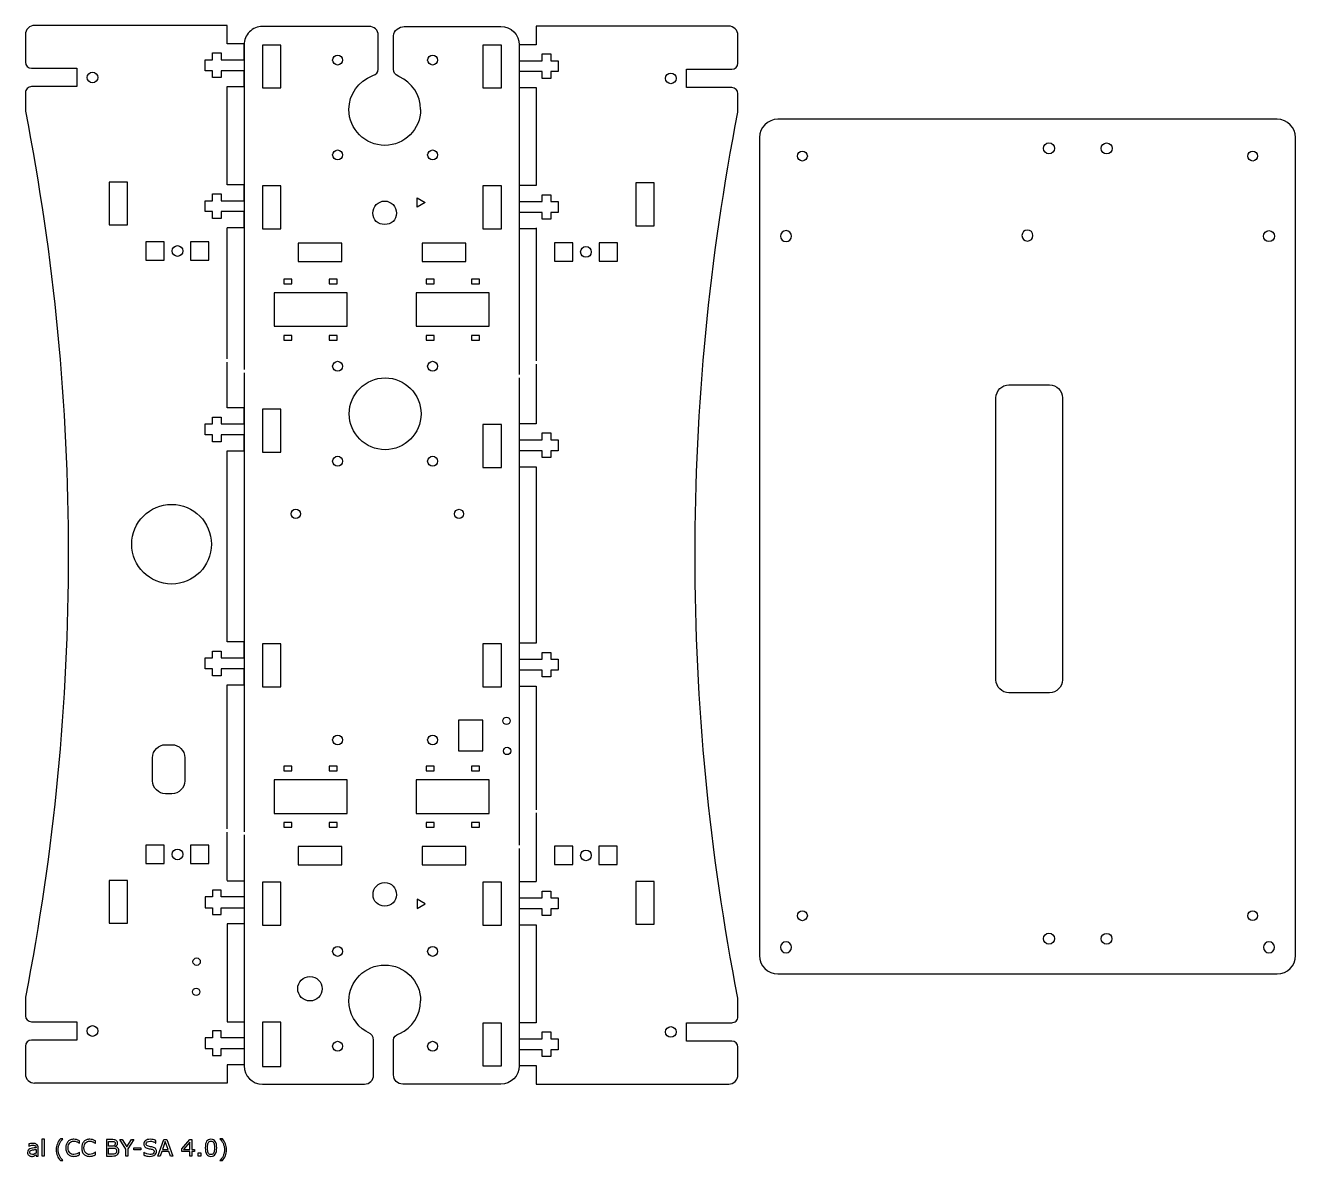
# Model space of a CAD drawing. Extents: x -208 to 424, y -67 to 313.
# Drawn here: x 9.7 to 424.3, y -58.1 to 312.5 of the extents above; entities that cross this region are included whole.
import ezdxf

# ---------------------------------------------------------------- set-up
doc = ezdxf.new("R2010")
doc.units = 0
doc.header["$MEASUREMENT"] = 0
doc.layers.add('LAYER_1_0_0', color=160, linetype='Continuous')
doc.layers.add('LAYER_1_0_0_0', color=160, linetype='Continuous')

# ---------------------------------------------------------------- blocks, each defined once
blk = doc.blocks.new('AI9-BLK1')
at = {"color": 7}
for points in [[(80.19, -10.87), (79.51, -10.87), (79.51, -5.24), (80.19, -5.24), (80.19, -10.87)], [(109.41, -5.48), (107.51, -8.51), (107.51, -10.87), (106.8, -10.87), (106.8, -8.58), (104.89, -5.48), (105.68, -5.48), (107.16, -7.89), (108.64, -5.48), (109.41, -5.48)], [(111.73, -8.84), (109.47, -8.84), (109.47, -8.19), (111.73, -8.19), (111.73, -8.84)], [(122.16, -10.87), (121.4, -10.87), (120.88, -9.37), (118.55, -9.37), (118.03, -10.87), (117.3, -10.87), (119.26, -5.48), (120.21, -5.48), (122.16, -10.87)], [(120.65, -8.75), (119.71, -6.11), (118.77, -8.75), (120.65, -8.75)], [(129.22, -9.35), (128.42, -9.35), (128.42, -10.87), (127.73, -10.87), (127.73, -9.35), (125.15, -9.35), (125.15, -8.52), (127.75, -5.48), (128.42, -5.48), (128.42, -8.76), (129.22, -8.76), (129.22, -9.35)], [(127.73, -8.76), (127.73, -6.36), (125.66, -8.76), (127.73, -8.76)], [(131.35, -10.87), (130.49, -10.87), (130.49, -9.83), (131.35, -9.83), (131.35, -10.87)]]:
    blk.add_lwpolyline(points, dxfattribs=at)
for points, knots in [([(78.2, -10.87), (78.2, -10.87), (77.52, -10.87), (77.52, -10.87), (77.52, -10.87), (77.52, -10.44), (77.52, -10.44), (77.46, -10.48), (77.38, -10.54), (77.27, -10.61), (77.17, -10.68), (77.07, -10.74), (76.98, -10.78), (76.86, -10.84), (76.73, -10.89), (76.59, -10.92), (76.44, -10.96), (76.27, -10.98), (76.07, -10.98), (75.71, -10.98), (75.4, -10.86), (75.15, -10.62), (74.9, -10.38), (74.77, -10.07), (74.77, -9.7), (74.77, -9.39), (74.84, -9.14), (74.97, -8.96), (75.1, -8.77), (75.29, -8.62), (75.53, -8.51), (75.77, -8.4), (76.07, -8.33), (76.41, -8.29), (76.75, -8.25), (77.12, -8.22), (77.52, -8.2), (77.52, -8.2), (77.52, -8.1), (77.52, -8.1), (77.52, -7.94), (77.49, -7.81), (77.44, -7.71), (77.38, -7.61), (77.3, -7.53), (77.2, -7.47), (77.11, -7.42), (76.99, -7.38), (76.86, -7.36), (76.72, -7.34), (76.58, -7.33), (76.44, -7.33), (76.26, -7.33), (76.06, -7.35), (75.84, -7.4), (75.62, -7.45), (75.39, -7.52), (75.16, -7.61), (75.16, -7.61), (75.13, -7.61), (75.13, -7.61), (75.13, -7.61), (75.13, -6.92), (75.13, -6.92), (75.26, -6.88), (75.45, -6.84), (75.7, -6.8), (75.95, -6.76), (76.2, -6.74), (76.44, -6.74), (76.73, -6.74), (76.97, -6.76), (77.19, -6.81), (77.4, -6.85), (77.58, -6.93), (77.73, -7.05), (77.89, -7.16), (78, -7.3), (78.08, -7.48), (78.16, -7.65), (78.2, -7.87), (78.2, -8.13), (78.2, -8.13), (78.2, -10.87), (78.2, -10.87)], [0, 0, 0, 0, 1, 1, 1, 2, 2, 2, 3, 3, 3, 4, 4, 4, 5, 5, 5, 6, 6, 6, 7, 7, 7, 8, 8, 8, 9, 9, 9, 10, 10, 10, 11, 11, 11, 12, 12, 12, 13, 13, 13, 14, 14, 14, 15, 15, 15, 16, 16, 16, 17, 17, 17, 18, 18, 18, 19, 19, 19, 20, 20, 20, 21, 21, 21, 22, 22, 22, 23, 23, 23, 24, 24, 24, 25, 25, 25, 26, 26, 26, 27, 27, 27, 28, 28, 28, 28]), ([(86.31, -12.36), (86.31, -12.36), (85.48, -12.36), (85.48, -12.36), (85.05, -11.87), (84.72, -11.33), (84.48, -10.76), (84.24, -10.18), (84.12, -9.52), (84.12, -8.8), (84.12, -8.07), (84.24, -7.42), (84.48, -6.84), (84.72, -6.26), (85.05, -5.73), (85.48, -5.24), (85.48, -5.24), (86.31, -5.24), (86.31, -5.24), (86.31, -5.24), (86.31, -5.27), (86.31, -5.27), (86.11, -5.45), (85.92, -5.65), (85.75, -5.88), (85.57, -6.11), (85.4, -6.38), (85.25, -6.69), (85.11, -6.98), (84.99, -7.31), (84.9, -7.67), (84.81, -8.03), (84.76, -8.4), (84.76, -8.8), (84.76, -9.21), (84.81, -9.59), (84.9, -9.93), (84.98, -10.27), (85.1, -10.6), (85.25, -10.91), (85.4, -11.2), (85.56, -11.47), (85.75, -11.71), (85.93, -11.95), (86.12, -12.16), (86.31, -12.32), (86.31, -12.32), (86.31, -12.36), (86.31, -12.36)], [0, 0, 0, 0, 1, 1, 1, 2, 2, 2, 3, 3, 3, 4, 4, 4, 5, 5, 5, 6, 6, 6, 7, 7, 7, 8, 8, 8, 9, 9, 9, 10, 10, 10, 11, 11, 11, 12, 12, 12, 13, 13, 13, 14, 14, 14, 15, 15, 15, 16, 16, 16, 16]), ([(91.72, -10.48), (91.59, -10.54), (91.47, -10.59), (91.36, -10.65), (91.25, -10.7), (91.11, -10.75), (90.94, -10.8), (90.79, -10.85), (90.63, -10.89), (90.46, -10.92), (90.29, -10.95), (90.1, -10.97), (89.89, -10.97), (89.5, -10.97), (89.15, -10.91), (88.83, -10.8), (88.51, -10.7), (88.23, -10.52), (87.99, -10.29), (87.76, -10.06), (87.58, -9.77), (87.45, -9.42), (87.32, -9.06), (87.26, -8.65), (87.26, -8.19), (87.26, -7.74), (87.32, -7.35), (87.44, -7), (87.57, -6.65), (87.75, -6.35), (87.99, -6.11), (88.22, -5.88), (88.49, -5.7), (88.82, -5.58), (89.14, -5.45), (89.5, -5.39), (89.9, -5.39), (90.18, -5.39), (90.47, -5.43), (90.76, -5.5), (91.05, -5.57), (91.37, -5.69), (91.72, -5.86), (91.72, -5.86), (91.72, -6.71), (91.72, -6.71), (91.72, -6.71), (91.67, -6.71), (91.67, -6.71), (91.37, -6.47), (91.08, -6.29), (90.79, -6.18), (90.49, -6.06), (90.18, -6.01), (89.85, -6.01), (89.58, -6.01), (89.33, -6.05), (89.12, -6.14), (88.9, -6.23), (88.7, -6.36), (88.53, -6.55), (88.37, -6.73), (88.24, -6.96), (88.14, -7.23), (88.05, -7.51), (88.01, -7.83), (88.01, -8.19), (88.01, -8.57), (88.06, -8.89), (88.16, -9.16), (88.26, -9.44), (88.39, -9.66), (88.55, -9.83), (88.72, -10.01), (88.92, -10.14), (89.15, -10.22), (89.37, -10.31), (89.61, -10.35), (89.86, -10.35), (90.2, -10.35), (90.52, -10.29), (90.83, -10.18), (91.13, -10.06), (91.41, -9.88), (91.67, -9.65), (91.67, -9.65), (91.72, -9.65), (91.72, -9.65), (91.72, -9.65), (91.72, -10.48), (91.72, -10.48)], [0, 0, 0, 0, 1, 1, 1, 2, 2, 2, 3, 3, 3, 4, 4, 4, 5, 5, 5, 6, 6, 6, 7, 7, 7, 8, 8, 8, 9, 9, 9, 10, 10, 10, 11, 11, 11, 12, 12, 12, 13, 13, 13, 14, 14, 14, 15, 15, 15, 16, 16, 16, 17, 17, 17, 18, 18, 18, 19, 19, 19, 20, 20, 20, 21, 21, 21, 22, 22, 22, 23, 23, 23, 24, 24, 24, 25, 25, 25, 26, 26, 26, 27, 27, 27, 28, 28, 28, 29, 29, 29, 30, 30, 30, 30]), ([(96.89, -10.48), (96.76, -10.54), (96.64, -10.59), (96.53, -10.65), (96.43, -10.7), (96.29, -10.75), (96.11, -10.8), (95.97, -10.85), (95.81, -10.89), (95.63, -10.92), (95.46, -10.95), (95.27, -10.97), (95.06, -10.97), (94.67, -10.97), (94.32, -10.91), (94, -10.8), (93.68, -10.7), (93.4, -10.52), (93.17, -10.29), (92.93, -10.06), (92.75, -9.77), (92.62, -9.42), (92.49, -9.06), (92.43, -8.65), (92.43, -8.19), (92.43, -7.74), (92.49, -7.35), (92.62, -7), (92.74, -6.65), (92.92, -6.35), (93.16, -6.11), (93.39, -5.88), (93.66, -5.7), (93.99, -5.58), (94.31, -5.45), (94.67, -5.39), (95.07, -5.39), (95.36, -5.39), (95.65, -5.43), (95.93, -5.5), (96.22, -5.57), (96.54, -5.69), (96.89, -5.86), (96.89, -5.86), (96.89, -6.71), (96.89, -6.71), (96.89, -6.71), (96.84, -6.71), (96.84, -6.71), (96.54, -6.47), (96.25, -6.29), (95.96, -6.18), (95.67, -6.06), (95.36, -6.01), (95.02, -6.01), (94.75, -6.01), (94.51, -6.05), (94.29, -6.14), (94.07, -6.23), (93.88, -6.36), (93.71, -6.55), (93.54, -6.73), (93.41, -6.96), (93.32, -7.23), (93.23, -7.51), (93.18, -7.83), (93.18, -8.19), (93.18, -8.57), (93.23, -8.89), (93.33, -9.16), (93.43, -9.44), (93.57, -9.66), (93.73, -9.83), (93.9, -10.01), (94.09, -10.14), (94.32, -10.22), (94.54, -10.31), (94.78, -10.35), (95.03, -10.35), (95.38, -10.35), (95.7, -10.29), (96, -10.18), (96.3, -10.06), (96.58, -9.88), (96.84, -9.65), (96.84, -9.65), (96.89, -9.65), (96.89, -9.65), (96.89, -9.65), (96.89, -10.48), (96.89, -10.48)], [0, 0, 0, 0, 1, 1, 1, 2, 2, 2, 3, 3, 3, 4, 4, 4, 5, 5, 5, 6, 6, 6, 7, 7, 7, 8, 8, 8, 9, 9, 9, 10, 10, 10, 11, 11, 11, 12, 12, 12, 13, 13, 13, 14, 14, 14, 15, 15, 15, 16, 16, 16, 17, 17, 17, 18, 18, 18, 19, 19, 19, 20, 20, 20, 21, 21, 21, 22, 22, 22, 23, 23, 23, 24, 24, 24, 25, 25, 25, 26, 26, 26, 27, 27, 27, 28, 28, 28, 29, 29, 29, 30, 30, 30, 30]), ([(104.58, -9.21), (104.58, -9.48), (104.53, -9.72), (104.43, -9.92), (104.33, -10.13), (104.19, -10.3), (104.02, -10.43), (103.82, -10.59), (103.6, -10.7), (103.35, -10.77), (103.11, -10.84), (102.8, -10.87), (102.43, -10.87), (102.43, -10.87), (100.51, -10.87), (100.51, -10.87), (100.51, -10.87), (100.51, -5.48), (100.51, -5.48), (100.51, -5.48), (102.11, -5.48), (102.11, -5.48), (102.5, -5.48), (102.8, -5.49), (102.99, -5.52), (103.19, -5.55), (103.38, -5.61), (103.56, -5.7), (103.75, -5.81), (103.9, -5.94), (103.99, -6.1), (104.08, -6.27), (104.12, -6.46), (104.12, -6.69), (104.12, -6.95), (104.06, -7.16), (103.92, -7.34), (103.79, -7.52), (103.62, -7.67), (103.4, -7.78), (103.4, -7.78), (103.4, -7.81), (103.4, -7.81), (103.77, -7.88), (104.06, -8.04), (104.27, -8.29), (104.48, -8.53), (104.58, -8.84), (104.58, -9.21)], [0, 0, 0, 0, 1, 1, 1, 2, 2, 2, 3, 3, 3, 4, 4, 4, 5, 5, 5, 6, 6, 6, 7, 7, 7, 8, 8, 8, 9, 9, 9, 10, 10, 10, 11, 11, 11, 12, 12, 12, 13, 13, 13, 14, 14, 14, 15, 15, 15, 16, 16, 16, 16]), ([(103.37, -6.79), (103.37, -6.66), (103.35, -6.55), (103.31, -6.46), (103.26, -6.37), (103.19, -6.3), (103.1, -6.24), (102.98, -6.18), (102.85, -6.14), (102.68, -6.12), (102.52, -6.1), (102.32, -6.1), (102.08, -6.1), (102.08, -6.1), (101.23, -6.1), (101.23, -6.1), (101.23, -6.1), (101.23, -7.65), (101.23, -7.65), (101.23, -7.65), (102.16, -7.65), (102.16, -7.65), (102.38, -7.65), (102.56, -7.64), (102.69, -7.62), (102.82, -7.59), (102.95, -7.55), (103.06, -7.47), (103.17, -7.4), (103.25, -7.31), (103.3, -7.19), (103.35, -7.08), (103.37, -6.94), (103.37, -6.79)], [0, 0, 0, 0, 1, 1, 1, 2, 2, 2, 3, 3, 3, 4, 4, 4, 5, 5, 5, 6, 6, 6, 7, 7, 7, 8, 8, 8, 9, 9, 9, 10, 10, 10, 11, 11, 11, 11]), ([(103.83, -9.24), (103.83, -9.02), (103.8, -8.85), (103.74, -8.73), (103.67, -8.6), (103.55, -8.49), (103.38, -8.4), (103.27, -8.34), (103.12, -8.3), (102.96, -8.28), (102.79, -8.27), (102.59, -8.26), (102.36, -8.26), (102.36, -8.26), (101.23, -8.26), (101.23, -8.26), (101.23, -8.26), (101.23, -10.25), (101.23, -10.25), (101.23, -10.25), (102.18, -10.25), (102.18, -10.25), (102.49, -10.25), (102.75, -10.24), (102.95, -10.2), (103.15, -10.17), (103.32, -10.11), (103.44, -10.03), (103.58, -9.93), (103.68, -9.83), (103.74, -9.71), (103.8, -9.59), (103.83, -9.43), (103.83, -9.24)], [0, 0, 0, 0, 1, 1, 1, 2, 2, 2, 3, 3, 3, 4, 4, 4, 5, 5, 5, 6, 6, 6, 7, 7, 7, 8, 8, 8, 9, 9, 9, 10, 10, 10, 11, 11, 11, 11]), ([(116.84, -9.34), (116.84, -9.54), (116.79, -9.75), (116.69, -9.96), (116.6, -10.16), (116.46, -10.34), (116.28, -10.48), (116.09, -10.63), (115.87, -10.75), (115.61, -10.84), (115.35, -10.93), (115.04, -10.97), (114.68, -10.97), (114.3, -10.97), (113.95, -10.93), (113.64, -10.86), (113.33, -10.79), (113.01, -10.68), (112.69, -10.54), (112.69, -10.54), (112.69, -9.65), (112.69, -9.65), (112.69, -9.65), (112.74, -9.65), (112.74, -9.65), (113.02, -9.87), (113.33, -10.05), (113.69, -10.17), (114.04, -10.29), (114.38, -10.35), (114.69, -10.35), (115.13, -10.35), (115.47, -10.27), (115.72, -10.1), (115.97, -9.94), (116.09, -9.71), (116.09, -9.44), (116.09, -9.2), (116.03, -9.02), (115.92, -8.91), (115.8, -8.8), (115.62, -8.71), (115.38, -8.64), (115.2, -8.6), (115.01, -8.56), (114.8, -8.53), (114.59, -8.49), (114.36, -8.45), (114.13, -8.41), (113.65, -8.3), (113.3, -8.13), (113.07, -7.89), (112.84, -7.64), (112.73, -7.32), (112.73, -6.93), (112.73, -6.48), (112.92, -6.11), (113.3, -5.82), (113.68, -5.53), (114.16, -5.39), (114.74, -5.39), (115.12, -5.39), (115.47, -5.43), (115.78, -5.5), (116.1, -5.57), (116.38, -5.66), (116.62, -5.77), (116.62, -5.77), (116.62, -6.61), (116.62, -6.61), (116.62, -6.61), (116.57, -6.61), (116.57, -6.61), (116.37, -6.44), (116.1, -6.3), (115.76, -6.18), (115.43, -6.07), (115.09, -6.01), (114.74, -6.01), (114.36, -6.01), (114.06, -6.09), (113.82, -6.25), (113.59, -6.41), (113.48, -6.61), (113.48, -6.86), (113.48, -7.09), (113.53, -7.26), (113.65, -7.39), (113.77, -7.52), (113.97, -7.62), (114.26, -7.68), (114.41, -7.72), (114.63, -7.76), (114.92, -7.81), (115.2, -7.85), (115.44, -7.9), (115.64, -7.95), (116.04, -8.06), (116.33, -8.22), (116.54, -8.43), (116.74, -8.65), (116.84, -8.95), (116.84, -9.34)], [0, 0, 0, 0, 1, 1, 1, 2, 2, 2, 3, 3, 3, 4, 4, 4, 5, 5, 5, 6, 6, 6, 7, 7, 7, 8, 8, 8, 9, 9, 9, 10, 10, 10, 11, 11, 11, 12, 12, 12, 13, 13, 13, 14, 14, 14, 15, 15, 15, 16, 16, 16, 17, 17, 17, 18, 18, 18, 19, 19, 19, 20, 20, 20, 21, 21, 21, 22, 22, 22, 23, 23, 23, 24, 24, 24, 25, 25, 25, 26, 26, 26, 27, 27, 27, 28, 28, 28, 29, 29, 29, 30, 30, 30, 31, 31, 31, 32, 32, 32, 33, 33, 33, 34, 34, 34, 34]), ([(136.5, -8.17), (136.5, -9.14), (136.35, -9.85), (136.04, -10.3), (135.74, -10.75), (135.27, -10.98), (134.63, -10.98), (133.99, -10.98), (133.52, -10.75), (133.22, -10.29), (132.92, -9.83), (132.77, -9.13), (132.77, -8.18), (132.77, -7.22), (132.92, -6.51), (133.22, -6.05), (133.52, -5.6), (134, -5.37), (134.63, -5.37), (135.28, -5.37), (135.75, -5.6), (136.05, -6.07), (136.35, -6.53), (136.5, -7.23), (136.5, -8.17)], [0, 0, 0, 0, 1, 1, 1, 2, 2, 2, 3, 3, 3, 4, 4, 4, 5, 5, 5, 6, 6, 6, 7, 7, 7, 8, 8, 8, 8]), ([(135.54, -9.82), (135.63, -9.62), (135.68, -9.39), (135.71, -9.13), (135.74, -8.86), (135.76, -8.54), (135.76, -8.17), (135.76, -7.8), (135.74, -7.48), (135.71, -7.21), (135.68, -6.94), (135.63, -6.71), (135.54, -6.53), (135.45, -6.34), (135.34, -6.2), (135.19, -6.11), (135.05, -6.01), (134.86, -5.96), (134.63, -5.96), (134.41, -5.96), (134.22, -6.01), (134.07, -6.11), (133.93, -6.2), (133.81, -6.34), (133.72, -6.53), (133.64, -6.71), (133.58, -6.94), (133.55, -7.23), (133.52, -7.52), (133.51, -7.84), (133.51, -8.18), (133.51, -8.56), (133.52, -8.87), (133.55, -9.12), (133.58, -9.38), (133.63, -9.6), (133.72, -9.81), (133.8, -9.99), (133.91, -10.14), (134.06, -10.24), (134.2, -10.34), (134.39, -10.38), (134.63, -10.38), (134.86, -10.38), (135.05, -10.34), (135.2, -10.24), (135.35, -10.15), (135.46, -10.01), (135.54, -9.82)], [0, 0, 0, 0, 1, 1, 1, 2, 2, 2, 3, 3, 3, 4, 4, 4, 5, 5, 5, 6, 6, 6, 7, 7, 7, 8, 8, 8, 9, 9, 9, 10, 10, 10, 11, 11, 11, 12, 12, 12, 13, 13, 13, 14, 14, 14, 15, 15, 15, 16, 16, 16, 16]), ([(139.7, -8.8), (139.7, -9.52), (139.58, -10.18), (139.34, -10.76), (139.1, -11.33), (138.77, -11.87), (138.34, -12.36), (138.34, -12.36), (137.51, -12.36), (137.51, -12.36), (137.51, -12.36), (137.51, -12.32), (137.51, -12.32), (137.7, -12.16), (137.89, -11.95), (138.07, -11.71), (138.26, -11.47), (138.43, -11.2), (138.57, -10.91), (138.72, -10.6), (138.84, -10.27), (138.92, -9.93), (139.01, -9.59), (139.06, -9.21), (139.06, -8.8), (139.06, -8.4), (139.01, -8.03), (138.92, -7.67), (138.83, -7.31), (138.72, -6.98), (138.57, -6.69), (138.42, -6.38), (138.25, -6.11), (138.07, -5.88), (137.9, -5.65), (137.71, -5.45), (137.51, -5.27), (137.51, -5.27), (137.51, -5.24), (137.51, -5.24), (137.51, -5.24), (138.34, -5.24), (138.34, -5.24), (138.77, -5.73), (139.1, -6.26), (139.34, -6.84), (139.58, -7.42), (139.7, -8.07), (139.7, -8.8)], [0, 0, 0, 0, 1, 1, 1, 2, 2, 2, 3, 3, 3, 4, 4, 4, 5, 5, 5, 6, 6, 6, 7, 7, 7, 8, 8, 8, 9, 9, 9, 10, 10, 10, 11, 11, 11, 12, 12, 12, 13, 13, 13, 14, 14, 14, 15, 15, 15, 16, 16, 16, 16]), ([(77.52, -9.88), (77.52, -9.88), (77.52, -8.75), (77.52, -8.75), (77.31, -8.77), (77.07, -8.78), (76.79, -8.81), (76.51, -8.83), (76.29, -8.87), (76.13, -8.91), (75.93, -8.97), (75.78, -9.05), (75.66, -9.17), (75.54, -9.29), (75.48, -9.45), (75.48, -9.65), (75.48, -9.89), (75.55, -10.06), (75.69, -10.18), (75.83, -10.29), (76.04, -10.35), (76.32, -10.35), (76.56, -10.35), (76.78, -10.31), (76.97, -10.21), (77.17, -10.12), (77.35, -10.01), (77.52, -9.88)], [0, 0, 0, 0, 1, 1, 1, 2, 2, 2, 3, 3, 3, 4, 4, 4, 5, 5, 5, 6, 6, 6, 7, 7, 7, 8, 8, 8, 9, 9, 9, 9])]:
    blk.add_open_spline(points, degree=3, knots=knots, dxfattribs=at)

msp = doc.modelspace()

# ---------------------------------------------------------------- linework, layer by layer
at = {"color": 1}
for centre, radius in [((343.82, 272.37), 1.8), ((362.64, 272.35), 1.81), ((263.34, 269.87), 1.63), ((410.33, 269.87), 1.62), ((263.34, 21.87), 1.63), ((410.33, 21.87), 1.62), ((343.82, 14.37), 1.8), ((362.64, 14.35), 1.75)]:
    msp.add_circle(centre, radius, dxfattribs=at)
at = {"color": 7}
msp.add_open_spline([(418.33, 281.87), (421.65, 281.87), (424.33, 279.18), (424.33, 275.87), (424.33, 275.87), (424.33, 8.86), (424.33, 8.86), (424.33, 5.55), (421.65, 2.86), (418.33, 2.86), (418.33, 2.86), (255.34, 2.86), (255.34, 2.86), (252.02, 2.86), (249.34, 5.55), (249.34, 8.86), (249.34, 8.86), (249.34, 275.87), (249.34, 275.87), (249.34, 279.18), (252.02, 281.87), (255.34, 281.87), (255.34, 281.87), (418.33, 281.87), (418.33, 281.87)], degree=3, knots=[0, 0, 0, 0, 1, 1, 1, 2, 2, 2, 3, 3, 3, 4, 4, 4, 5, 5, 5, 6, 6, 6, 7, 7, 7, 8, 8, 8, 8], dxfattribs=at)
at = {"color": 1}
for points, knots in [([(256.21, 243.72), (256.21, 244.71), (257.02, 245.52), (258.01, 245.52), (259.01, 245.52), (259.81, 244.71), (259.81, 243.72), (259.81, 242.72), (259.01, 241.92), (258.01, 241.92), (257.02, 241.92), (256.21, 242.72), (256.21, 243.72), (256.21, 243.72), (256.21, 243.72), (256.21, 243.72)], [0, 0, 0, 0, 1, 1, 1, 2, 2, 2, 3, 3, 3, 4, 4, 4, 5, 5, 5, 5]), ([(335, 243.91), (335, 244.9), (335.81, 245.71), (336.8, 245.71), (337.8, 245.71), (338.6, 244.9), (338.6, 243.91), (338.6, 242.91), (337.8, 242.11), (336.8, 242.11), (335.81, 242.11), (335, 242.91), (335, 243.91), (335, 243.91), (335, 243.91), (335, 243.91)], [0, 0, 0, 0, 1, 1, 1, 2, 2, 2, 3, 3, 3, 4, 4, 4, 5, 5, 5, 5]), ([(413.85, 243.72), (413.85, 242.72), (414.66, 241.92), (415.65, 241.92), (416.65, 241.92), (417.45, 242.72), (417.45, 243.72), (417.45, 244.71), (416.65, 245.52), (415.65, 245.52), (414.66, 245.52), (413.85, 244.71), (413.85, 243.72), (413.85, 243.72), (413.85, 243.72), (413.85, 243.72)], [0, 0, 0, 0, 1, 1, 1, 2, 2, 2, 3, 3, 3, 4, 4, 4, 5, 5, 5, 5]), ([(326.54, 98.89), (326.54, 96.55), (328.43, 94.66), (330.77, 94.66), (330.77, 94.66), (344, 94.66), (344, 94.66), (346.34, 94.66), (348.23, 96.55), (348.23, 98.89), (348.23, 98.89), (348.23, 190.96), (348.23, 190.96), (348.23, 193.3), (346.34, 195.19), (344, 195.19), (344, 195.19), (330.77, 195.19), (330.77, 195.19), (328.43, 195.19), (326.54, 193.3), (326.54, 190.96), (326.54, 190.96), (326.54, 98.89), (326.54, 98.89)], [0, 0, 0, 0, 1, 1, 1, 2, 2, 2, 3, 3, 3, 4, 4, 4, 5, 5, 5, 6, 6, 6, 7, 7, 7, 8, 8, 8, 8]), ([(256.21, 11.55), (256.21, 12.54), (257.02, 13.35), (258.01, 13.35), (259.01, 13.35), (259.81, 12.54), (259.81, 11.55), (259.81, 10.55), (259.01, 9.75), (258.01, 9.75), (257.02, 9.75), (256.21, 10.55), (256.21, 11.55), (256.21, 11.55), (256.21, 11.55), (256.21, 11.55)], [0, 0, 0, 0, 1, 1, 1, 2, 2, 2, 3, 3, 3, 4, 4, 4, 5, 5, 5, 5]), ([(413.85, 11.55), (413.85, 12.54), (414.66, 13.35), (415.65, 13.35), (416.65, 13.35), (417.45, 12.54), (417.45, 11.55), (417.45, 10.55), (416.65, 9.75), (415.65, 9.75), (414.66, 9.75), (413.85, 10.55), (413.85, 11.55), (413.85, 11.55), (413.85, 11.55), (413.85, 11.55)], [0, 0, 0, 0, 1, 1, 1, 2, 2, 2, 3, 3, 3, 4, 4, 4, 5, 5, 5, 5])]:
    msp.add_open_spline(points, degree=3, knots=knots, dxfattribs=at)
at = {"layer": 'LAYER_1_0_0', "color": 7}
for p, q in [((239.3, 312.29), (176.41, 312.29)), ((75.61, 203.65), (75.61, 246.45)), ((176.41, 246.42), (176.41, 203.03)), ((81.11, 199.07), (81.11, 49.29)), ((170.91, 197.49), (170.91, 44.88)), ((176.41, 55.42), (176.41, 32.98)), ((75.61, 33.35), (75.61, 49.19))]:
    msp.add_line(p, q, dxfattribs=at)
for points in [[(176.41, 312.29), (176.41, 306.22), (170.91, 306.22), (170.91, 301), (178.35, 301), (178.35, 303.22), (181.27, 303.22), (181.27, 301), (183.62, 301), (183.62, 297.44), (181.27, 297.44), (181.27, 295.22), (178.35, 295.22), (178.35, 297.44), (170.91, 297.44), (170.91, 292.22), (176.41, 292.22), (176.41, 260.22), (170.91, 260.22), (170.91, 255), (178.35, 255), (178.35, 257.22), (181.27, 257.22), (181.27, 255), (183.62, 255), (183.62, 251.44), (181.27, 251.44), (181.27, 249.22), (178.35, 249.22), (178.35, 251.44), (170.91, 251.44), (170.91, 246.22), (176.41, 246.22)], [(75.61, 50.25), (75.61, 97.23), (81.11, 97.23), (81.11, 102.46), (73.67, 102.46), (73.67, 100.23), (70.75, 100.23), (70.75, 102.46), (68.4, 102.46), (68.4, 106.01), (70.75, 106.01), (70.75, 108.23), (73.67, 108.23), (73.67, 106.01), (81.11, 106.01), (81.11, 111.23), (75.61, 111.23), (75.61, 173.62), (81.11, 173.62), (81.11, 178.84), (73.67, 178.84), (73.67, 176.62), (70.75, 176.62), (70.75, 178.84), (68.4, 178.84), (68.4, 182.4), (70.75, 182.4), (70.75, 184.62), (73.67, 184.62), (73.67, 182.4), (81.11, 182.4), (81.11, 187.62), (75.61, 187.62), (75.61, 202.59)], [(176.41, 201.97), (176.41, 182.46), (170.91, 182.46), (170.91, 177.24), (178.35, 177.24), (178.35, 179.46), (181.27, 179.46), (181.27, 177.24), (183.62, 177.24), (183.62, 173.68), (181.27, 173.68), (181.27, 171.46), (178.35, 171.46), (178.35, 173.68), (170.91, 173.68), (170.91, 168.46), (176.41, 168.46), (176.41, 110.81), (170.91, 110.81), (170.91, 105.59), (178.35, 105.59), (178.35, 107.81), (181.27, 107.81), (181.27, 105.59), (183.62, 105.59), (183.62, 102.03), (181.27, 102.03), (181.27, 99.81), (178.35, 99.81), (178.35, 102.03), (170.91, 102.03), (170.91, 96.81), (176.41, 96.81), (176.41, 56.48)], [(75.61, 33.23), (81.11, 33.23), (81.11, 28.01), (73.67, 28.01), (73.67, 30.23), (70.75, 30.23), (70.75, 28.01), (68.4, 28.01), (68.4, 24.46), (70.75, 24.46), (70.75, 22.23), (73.67, 22.23), (73.67, 24.46), (81.11, 24.46), (81.11, 19.23), (75.61, 19.23), (75.61, -12.77), (81.11, -12.77), (81.11, -17.99), (73.67, -17.99), (73.67, -15.77), (70.75, -15.77), (70.75, -17.99), (68.4, -17.99), (68.4, -21.54), (70.75, -21.54), (70.75, -23.77), (73.67, -23.77), (73.67, -21.54), (81.11, -21.54), (81.11, -26.77), (75.61, -26.77), (75.6, -32.77), (12.71, -32.77)]]:
    msp.add_lwpolyline(points, dxfattribs=at)
for points, knots in [([(75.61, 246.52), (75.61, 246.52), (81.11, 246.52), (81.11, 246.52), (81.11, 246.52), (81.11, 251.74), (81.11, 251.74), (81.11, 251.74), (73.67, 251.74), (73.67, 251.74), (73.67, 251.74), (73.67, 249.52), (73.67, 249.52), (73.67, 249.52), (70.75, 249.52), (70.75, 249.52), (70.75, 249.52), (70.75, 251.74), (70.75, 251.74), (70.75, 251.74), (68.4, 251.74), (68.4, 251.74), (68.4, 251.74), (68.4, 255.3), (68.4, 255.3), (68.4, 255.3), (70.75, 255.3), (70.75, 255.3), (70.75, 255.3), (70.75, 257.52), (70.75, 257.52), (70.75, 257.52), (73.67, 257.52), (73.67, 257.52), (73.67, 257.52), (73.67, 255.3), (73.67, 255.3), (73.67, 255.3), (81.11, 255.3), (81.11, 255.3), (81.11, 255.3), (81.11, 260.52), (81.11, 260.52), (81.11, 260.52), (75.61, 260.52), (75.61, 260.52), (75.61, 260.52), (75.61, 292.52), (75.61, 292.52), (75.61, 292.52), (81.11, 292.52), (81.11, 292.52), (81.11, 292.52), (81.11, 297.74), (81.11, 297.74), (81.11, 297.74), (73.67, 297.74), (73.67, 297.74), (73.67, 297.74), (73.67, 295.52), (73.67, 295.52), (73.67, 295.52), (70.75, 295.52), (70.75, 295.52), (70.75, 295.52), (70.75, 297.74), (70.75, 297.74), (70.75, 297.74), (68.4, 297.74), (68.4, 297.74), (68.4, 297.74), (68.4, 301.3), (68.4, 301.3), (68.4, 301.3), (70.75, 301.3), (70.75, 301.3), (70.75, 301.3), (70.75, 303.52), (70.75, 303.52), (70.75, 303.52), (73.67, 303.52), (73.67, 303.52), (73.67, 303.52), (73.67, 301.3), (73.67, 301.3), (73.67, 301.3), (81.11, 301.3), (81.11, 301.3), (81.11, 301.3), (81.11, 306.52), (81.11, 306.52), (81.11, 306.52), (75.61, 306.52), (75.61, 306.52), (75.61, 306.52), (75.61, 312.52), (75.61, 312.52), (75.61, 312.52), (12.73, 312.52), (12.73, 312.52), (11.93, 312.52), (11.17, 312.2), (10.61, 311.64), (10.04, 311.08), (9.73, 310.31), (9.73, 309.52), (9.73, 309.52), (9.73, 300.52), (9.73, 300.52), (9.73, 299.41), (10.62, 298.52), (11.73, 298.52), (11.73, 298.52), (26.54, 298.52), (26.54, 298.52), (26.54, 298.52), (26.54, 292.52), (26.54, 292.52), (26.54, 292.52), (11.73, 292.52), (11.73, 292.52), (11.2, 292.52), (10.69, 292.31), (10.31, 291.93), (9.94, 291.56), (9.73, 291.05), (9.73, 290.52), (9.73, 290.52), (9.73, 284.52), (9.73, 284.52), (28.39, 188.99), (28.39, 90.76), (9.73, -4.77), (9.73, -4.77), (9.73, -10.77), (9.73, -10.77), (9.73, -11.87), (10.62, -12.77), (11.73, -12.77), (11.73, -12.77), (26.54, -12.77), (26.54, -12.77), (26.54, -12.77), (26.54, -18.77), (26.54, -18.77), (26.54, -18.77), (11.73, -18.77), (11.73, -18.77), (10.62, -18.77), (9.73, -19.66), (9.73, -20.77), (9.73, -20.77), (9.73, -29.77), (9.73, -29.77), (9.73, -31.42), (11.07, -32.77), (12.73, -32.77)], [0, 0, 0, 0, 1, 1, 1, 2, 2, 2, 3, 3, 3, 4, 4, 4, 5, 5, 5, 6, 6, 6, 7, 7, 7, 8, 8, 8, 9, 9, 9, 10, 10, 10, 11, 11, 11, 12, 12, 12, 13, 13, 13, 14, 14, 14, 15, 15, 15, 16, 16, 16, 17, 17, 17, 18, 18, 18, 19, 19, 19, 20, 20, 20, 21, 21, 21, 22, 22, 22, 23, 23, 23, 24, 24, 24, 25, 25, 25, 26, 26, 26, 27, 27, 27, 28, 28, 28, 29, 29, 29, 30, 30, 30, 31, 31, 31, 32, 32, 32, 33, 33, 33, 34, 34, 34, 35, 35, 35, 36, 36, 36, 37, 37, 37, 38, 38, 38, 39, 39, 39, 40, 40, 40, 41, 41, 41, 42, 42, 42, 43, 43, 43, 44, 44, 44, 45, 45, 45, 46, 46, 46, 47, 47, 47, 48, 48, 48, 49, 49, 49, 50, 50, 50, 51, 51, 51, 52, 52, 52, 52]), ([(138.74, 285.06), (138.74, 278.6), (133.5, 273.36), (127.04, 273.36), (120.57, 273.36), (115.33, 278.6), (115.33, 285.06), (115.33, 290.09), (118.5, 294.38), (122.96, 296.04), (122.96, 296.04), (123.14, 296.12), (123.14, 296.12), (124.22, 296.61), (124.9, 297.09), (124.9, 298.27), (124.9, 298.27), (124.9, 309.16), (124.9, 309.16), (124.9, 311.07), (123.56, 312.16), (121.9, 312.16), (121.9, 312.16), (87.11, 312.16), (87.11, 312.16), (85.52, 312.16), (83.99, 311.53), (82.87, 310.4), (81.74, 309.28), (81.11, 307.75), (81.11, 306.16), (81.11, 306.16), (81.11, 200.13), (81.11, 200.13)], [0, 0, 0, 0, 1, 1, 1, 2, 2, 2, 3, 3, 3, 4, 4, 4, 5, 5, 5, 6, 6, 6, 7, 7, 7, 8, 8, 8, 9, 9, 9, 10, 10, 10, 11, 11, 11, 11]), ([(138.74, 285.06), (138.74, 289.83), (135.89, 293.94), (131.79, 295.76), (131.79, 295.76), (131.65, 295.83), (131.65, 295.83), (130.11, 296.63), (129.9, 297.09), (129.9, 298.27), (129.9, 298.27), (129.9, 309.16), (129.9, 309.16), (129.9, 310.82), (131.75, 312.16), (133.4, 312.16), (133.4, 312.16), (164.91, 312.16), (164.91, 312.16), (168.23, 312.16), (170.91, 309.47), (170.91, 306.16), (170.91, 306.16), (170.91, 198.55), (170.91, 198.55)], [0, 0, 0, 0, 1, 1, 1, 2, 2, 2, 3, 3, 3, 4, 4, 4, 5, 5, 5, 6, 6, 6, 7, 7, 7, 8, 8, 8, 8]), ([(176.41, 32.91), (176.41, 32.91), (170.91, 32.91), (170.91, 32.91), (170.91, 32.91), (170.91, 27.69), (170.91, 27.69), (170.91, 27.69), (178.35, 27.69), (178.35, 27.69), (178.35, 27.69), (178.35, 29.91), (178.35, 29.91), (178.35, 29.91), (181.27, 29.91), (181.27, 29.91), (181.27, 29.91), (181.27, 27.69), (181.27, 27.69), (181.27, 27.69), (183.62, 27.69), (183.62, 27.69), (183.62, 27.69), (183.62, 24.13), (183.62, 24.13), (183.62, 24.13), (181.27, 24.13), (181.27, 24.13), (181.27, 24.13), (181.27, 21.91), (181.27, 21.91), (181.27, 21.91), (178.35, 21.91), (178.35, 21.91), (178.35, 21.91), (178.35, 24.13), (178.35, 24.13), (178.35, 24.13), (170.91, 24.13), (170.91, 24.13), (170.91, 24.13), (170.91, 18.91), (170.91, 18.91), (170.91, 18.91), (176.41, 18.91), (176.41, 18.91), (176.41, 18.91), (176.41, -13.09), (176.41, -13.09), (176.41, -13.09), (170.91, -13.09), (170.91, -13.09), (170.91, -13.09), (170.91, -18.31), (170.91, -18.31), (170.91, -18.31), (178.35, -18.31), (178.35, -18.31), (178.35, -18.31), (178.35, -16.09), (178.35, -16.09), (178.35, -16.09), (181.27, -16.09), (181.27, -16.09), (181.27, -16.09), (181.27, -18.31), (181.27, -18.31), (181.27, -18.31), (183.62, -18.31), (183.62, -18.31), (183.62, -18.31), (183.62, -21.87), (183.62, -21.87), (183.62, -21.87), (181.27, -21.87), (181.27, -21.87), (181.27, -21.87), (181.27, -24.09), (181.27, -24.09), (181.27, -24.09), (178.35, -24.09), (178.35, -24.09), (178.35, -24.09), (178.35, -21.87), (178.35, -21.87), (178.35, -21.87), (170.91, -21.87), (170.91, -21.87), (170.91, -21.87), (170.91, -27.09), (170.91, -27.09), (170.91, -27.09), (176.41, -27.09), (176.41, -27.09), (176.41, -27.09), (176.41, -33.09), (176.41, -33.09), (176.41, -33.09), (239.3, -33.09), (239.3, -33.09), (240.09, -33.09), (240.86, -32.78), (241.42, -32.21), (241.98, -31.65), (242.3, -30.89), (242.3, -30.09), (242.3, -30.09), (242.3, -21.09), (242.3, -21.09), (242.3, -19.99), (241.4, -19.09), (240.3, -19.09), (240.3, -19.09), (225.49, -19.09), (225.49, -19.09), (225.49, -19.09), (225.49, -13.09), (225.49, -13.09), (225.49, -13.09), (240.3, -13.09), (240.3, -13.09), (240.83, -13.09), (241.34, -12.88), (241.71, -12.51), (242.09, -12.13), (242.3, -11.62), (242.3, -11.09), (242.3, -11.09), (242.3, -5.09), (242.3, -5.09), (223.63, 90.44), (223.63, 188.69), (242.3, 284.22), (242.3, 284.22), (242.3, 290.22), (242.3, 290.22), (242.3, 291.32), (241.4, 292.22), (240.3, 292.22), (240.3, 292.22), (225.49, 292.22), (225.49, 292.22), (225.49, 292.22), (225.49, 298.22), (225.49, 298.22), (225.49, 298.22), (240.3, 298.22), (240.3, 298.22), (241.4, 298.22), (242.3, 299.11), (242.3, 300.22), (242.3, 300.22), (242.3, 309.22), (242.3, 309.22), (242.3, 310.88), (240.96, 312.29), (239.3, 312.29)], [0, 0, 0, 0, 1, 1, 1, 2, 2, 2, 3, 3, 3, 4, 4, 4, 5, 5, 5, 6, 6, 6, 7, 7, 7, 8, 8, 8, 9, 9, 9, 10, 10, 10, 11, 11, 11, 12, 12, 12, 13, 13, 13, 14, 14, 14, 15, 15, 15, 16, 16, 16, 17, 17, 17, 18, 18, 18, 19, 19, 19, 20, 20, 20, 21, 21, 21, 22, 22, 22, 23, 23, 23, 24, 24, 24, 25, 25, 25, 26, 26, 26, 27, 27, 27, 28, 28, 28, 29, 29, 29, 30, 30, 30, 31, 31, 31, 32, 32, 32, 33, 33, 33, 34, 34, 34, 35, 35, 35, 36, 36, 36, 37, 37, 37, 38, 38, 38, 39, 39, 39, 40, 40, 40, 41, 41, 41, 42, 42, 42, 43, 43, 43, 44, 44, 44, 45, 45, 45, 46, 46, 46, 47, 47, 47, 48, 48, 48, 49, 49, 49, 50, 50, 50, 51, 51, 51, 52, 52, 52, 52]), ([(81.11, 48.23), (81.11, 48.23), (81.11, -27.12), (81.11, -27.12), (81.11, -30.43), (83.8, -33.12), (87.11, -33.12)], [0, 0, 0, 0, 1, 1, 1, 2, 2, 2, 2]), ([(170.91, 43.82), (170.91, 43.82), (170.91, -27.12), (170.91, -27.12), (170.91, -30.43), (168.23, -33.12), (164.91, -33.12), (164.91, -33.12), (132.9, -33.12), (132.9, -33.12), (132.11, -33.12), (131.34, -32.8), (130.78, -32.24), (130.22, -31.68), (129.9, -30.92), (129.9, -30.12), (129.9, -30.12), (129.9, -18.73), (129.9, -18.73), (129.9, -17.55), (130.6, -17.19), (131.67, -16.71), (131.67, -16.71), (131.94, -16.58), (131.94, -16.58), (135.96, -14.72), (138.74, -10.66), (138.74, -5.95)], [0, 0, 0, 0, 1, 1, 1, 2, 2, 2, 3, 3, 3, 4, 4, 4, 5, 5, 5, 6, 6, 6, 7, 7, 7, 8, 8, 8, 9, 9, 9, 9]), ([(87.11, -33.12), (87.11, -33.12), (120.4, -33.12), (120.4, -33.12), (122.06, -33.12), (123.4, -31.78), (123.4, -30.12), (123.4, -30.12), (123.4, -18.73), (123.4, -18.73), (123.4, -17.55), (122.68, -16.73), (121.6, -16.24), (121.6, -16.24), (120.85, -15.88), (120.85, -15.88), (117.53, -13.82), (115.33, -10.14), (115.33, -5.95), (115.33, 0.52), (120.57, 5.76), (127.04, 5.76), (133.5, 5.76), (138.74, 0.52), (138.74, -5.95)], [0, 0, 0, 0, 1, 1, 1, 2, 2, 2, 3, 3, 3, 4, 4, 4, 5, 5, 5, 6, 6, 6, 7, 7, 7, 8, 8, 8, 8])]:
    msp.add_open_spline(points, degree=3, knots=knots, dxfattribs=at)
at = {"layer": 'LAYER_1_0_0_0', "color": 1}
for points in [[(93.11, 292.12), (93.11, 306.11), (87.11, 306.11), (87.11, 292.12), (93.11, 292.12)], [(159.08, 292.12), (165.08, 292.12), (165.08, 306.11), (159.08, 306.11), (159.08, 292.12)], [(43.04, 261.37), (37.04, 261.37), (37.04, 247.37), (43.04, 247.37), (43.04, 261.37)], [(87.11, 246.11), (93.11, 246.11), (93.11, 260.11), (87.11, 260.11), (87.11, 246.11)], [(159.08, 246.12), (165.08, 246.12), (165.08, 260.12), (159.08, 260.12), (159.08, 246.12)], [(208.99, 247.07), (214.99, 247.07), (214.99, 261.07), (208.99, 261.07), (208.99, 247.07)], [(137.61, 253.22), (137.61, 256.22), (140.2, 254.72), (137.61, 253.22)], [(49.04, 241.87), (49.04, 235.87), (55.04, 235.87), (55.04, 241.87), (49.04, 241.87)], [(63.61, 235.87), (69.61, 235.87), (69.61, 241.87), (63.61, 241.87), (63.61, 235.87)], [(98.71, 235.45), (112.98, 235.45), (112.98, 241.45), (98.71, 241.45), (98.71, 235.45)], [(139.22, 235.45), (153.48, 235.45), (153.48, 241.45), (139.22, 241.45), (139.22, 235.45)], [(188.41, 241.57), (182.41, 241.57), (182.41, 235.57), (188.41, 235.57), (188.41, 241.57)], [(196.99, 235.57), (202.99, 235.57), (202.99, 241.57), (196.99, 241.57), (196.99, 235.57)], [(94.11, 228.17), (96.71, 228.17), (96.71, 229.67), (94.11, 229.67), (94.11, 228.17)], [(108.91, 228.17), (111.51, 228.17), (111.51, 229.67), (108.91, 229.67), (108.91, 228.17)], [(140.51, 229.67), (140.51, 228.17), (143.11, 228.17), (143.11, 229.67), (140.51, 229.67)], [(155.31, 229.67), (155.31, 228.17), (157.91, 228.17), (157.91, 229.67), (155.31, 229.67)], [(114.71, 225.17), (90.91, 225.17), (90.91, 214.28), (114.71, 214.28), (114.71, 225.17)], [(161.11, 225.17), (137.31, 225.17), (137.31, 214.28), (161.11, 214.28), (161.11, 225.17)], [(94.11, 209.78), (96.71, 209.78), (96.71, 211.28), (94.11, 211.28), (94.11, 209.78)], [(108.91, 209.78), (111.51, 209.78), (111.51, 211.28), (108.91, 211.28), (108.91, 209.78)], [(140.51, 209.78), (143.11, 209.78), (143.11, 211.28), (140.51, 211.28), (140.51, 209.78)], [(155.31, 209.78), (157.91, 209.78), (157.91, 211.28), (155.31, 211.28), (155.31, 209.78)], [(87.11, 173.22), (93.11, 173.22), (93.11, 187.23), (87.11, 187.23), (87.11, 173.2)], [(159.08, 168.24), (165.08, 168.24), (165.08, 182.23), (159.08, 182.23), (159.08, 168.24)], [(93.11, 110.58), (87.11, 110.58), (87.11, 96.58), (93.11, 96.58), (93.11, 110.58)], [(159.08, 110.6), (159.08, 96.6), (165.08, 96.6), (165.08, 110.6), (159.08, 110.6)], [(94.11, 70.68), (94.11, 69.18), (96.71, 69.18), (96.71, 70.68), (94.11, 70.68)], [(108.91, 70.68), (108.91, 69.18), (111.51, 69.18), (111.51, 70.68), (108.91, 70.68)], [(140.51, 70.68), (140.51, 69.18), (143.11, 69.18), (143.11, 70.68), (140.51, 70.68)], [(155.31, 70.68), (155.31, 69.18), (157.91, 69.18), (157.91, 70.68), (155.31, 70.68)], [(114.71, 55.28), (114.71, 66.18), (90.91, 66.18), (90.91, 55.28), (114.71, 55.28)], [(161.11, 55.28), (161.11, 66.18), (137.31, 66.18), (137.31, 55.28), (161.11, 55.28)], [(94.11, 50.78), (96.71, 50.78), (96.71, 52.28), (94.11, 52.28), (94.11, 50.78)], [(108.91, 50.78), (111.51, 50.78), (111.51, 52.28), (108.91, 52.28), (108.91, 50.78)], [(140.51, 50.78), (143.11, 50.78), (143.11, 52.28), (140.51, 52.28), (140.51, 50.78)], [(155.31, 50.78), (157.91, 50.78), (157.91, 52.28), (155.31, 52.28), (155.31, 50.78)], [(55.04, 44.88), (49.04, 44.88), (49.04, 38.88), (55.04, 38.88), (55.04, 44.88)], [(63.61, 38.88), (69.61, 38.88), (69.61, 44.88), (63.61, 44.88), (63.61, 38.88)], [(98.76, 38.48), (113.03, 38.48), (113.03, 44.48), (98.76, 44.48), (98.76, 38.48)], [(139.26, 38.48), (153.53, 38.48), (153.53, 44.48), (139.26, 44.48), (139.26, 38.48)], [(188.41, 44.56), (182.41, 44.56), (182.41, 38.56), (188.41, 38.56), (188.41, 44.56)], [(202.86, 38.56), (202.86, 44.56), (196.86, 44.56), (196.86, 38.56), (202.86, 38.56)], [(43.06, 33.38), (37.06, 33.38), (37.06, 19.38), (43.06, 19.38), (43.06, 33.38)], [(87.11, 18.83), (93.11, 18.83), (93.11, 32.83), (87.11, 32.83), (87.11, 18.83)], [(159.08, 32.83), (159.08, 18.83), (165.08, 18.83), (165.08, 32.83), (159.08, 32.83)], [(208.99, 19.06), (214.99, 19.06), (214.99, 33.06), (208.99, 33.06), (208.99, 19.06)], [(137.61, 24.23), (140.2, 25.73), (137.61, 27.23), (137.61, 24.23)], [(93.11, -12.91), (87.11, -12.91), (87.11, -27.41), (93.11, -27.41), (93.11, -12.91)], [(159.08, -13.17), (159.08, -27.16), (165.08, -27.16), (165.08, -13.17), (159.08, -13.17)]]:
    msp.add_lwpolyline(points, dxfattribs=at)
msp.add_lwpolyline([(159.04, 75.69), (159.04, 85.69), (151.04, 85.69), (151.04, 75.69)], close=True, dxfattribs=at)
for centre, radius in [((111.65, 301.21), 1.63), ((142.65, 301.21), 1.63), ((31.62, 295.52), 1.75), ((220.41, 295.22), 1.75), ((111.65, 270.22), 1.63), ((142.65, 270.22), 1.63), ((59.37, 238.87), 1.75), ((192.7, 238.57), 1.75), ((111.65, 201.23), 1.63), ((142.65, 201.23), 1.63), ((127.15, 185.72), 11.71), ((111.65, 170.23), 1.63), ((142.65, 170.23), 1.63), ((57.45, 143.15), 13), ((97.98, 153.05), 1.5), ((151.27, 153.04), 1.5), ((166.78, 85.5), 1.2), ((111.65, 79.23), 1.63), ((142.65, 79.23), 1.63), ((166.95, 75.65), 1.2), ((59.36, 41.88), 1.75), ((192.7, 41.56), 1.75), ((111.65, 10.23), 1.63), ((142.65, 10.23), 1.63), ((65.62, 6.86), 1.2), ((102.61, -1.96), 4), ((65.45, -3), 1.2), ((31.62, -15.77), 1.75), ((220.41, -16.09), 1.75), ((111.65, -20.76), 1.63), ((142.65, -20.76), 1.63)]:
    msp.add_circle(centre, radius, dxfattribs=at)
for points, knots in [([(123.17, 251.22), (123.17, 249.04), (124.82, 247.52), (126.99, 247.52), (129.17, 247.52), (130.81, 249.04), (130.81, 251.22), (130.81, 253.39), (129.17, 255.17), (126.99, 255.17), (124.82, 255.17), (123.17, 253.39), (123.17, 251.22)], [0, 0, 0, 0, 1, 1, 1, 2, 2, 2, 3, 3, 3, 4, 4, 4, 4]), ([(57.52, 61.69), (59.86, 61.69), (61.75, 63.58), (61.75, 65.92), (61.75, 65.92), (61.75, 73.46), (61.75, 73.46), (61.75, 75.79), (59.86, 77.69), (57.52, 77.69), (57.52, 77.69), (55.48, 77.69), (55.48, 77.69), (53.15, 77.69), (51.25, 75.79), (51.25, 73.46), (51.25, 73.46), (51.25, 65.92), (51.25, 65.92), (51.25, 63.58), (53.15, 61.69), (55.48, 61.69), (55.48, 61.69), (57.52, 61.69), (57.52, 61.69)], [0, 0, 0, 0, 1, 1, 1, 2, 2, 2, 3, 3, 3, 4, 4, 4, 5, 5, 5, 6, 6, 6, 7, 7, 7, 8, 8, 8, 8]), ([(123.2, 28.73), (123.2, 26.56), (124.84, 25.03), (127.01, 25.03), (129.19, 25.03), (130.83, 26.56), (130.83, 28.73), (130.83, 30.91), (129.19, 32.68), (127.01, 32.68), (124.84, 32.68), (123.2, 30.91), (123.2, 28.73)], [0, 0, 0, 0, 1, 1, 1, 2, 2, 2, 3, 3, 3, 4, 4, 4, 4])]:
    msp.add_open_spline(points, degree=3, knots=knots, dxfattribs=at)

# ---------------------------------------------------------------- block references
at = {"color": 7}
msp.add_blockref('AI9-BLK1', (-64.33, -45.73), dxfattribs=at)

doc.saveas('drawing.dxf')
